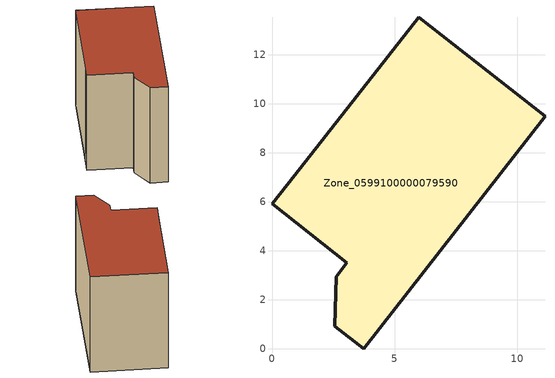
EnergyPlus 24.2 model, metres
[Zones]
Zone_0599100000079590
 floor ground (C_G): 2.55,0.91 2.61,2.95 3.05,3.51 0,5.92 0.94,7.08 5.99,13.53 11.14,9.49 3.74,0 z3.02
 wall outside (C_F): 0.94,7.08 0,5.92 3.05,3.51 2.61,2.95 2.55,0.91 3.74,0 11.14,9.49 5.99,13.53 0.94,7.08 z3.02:12.65
 roof outside (C_R): 2.61,2.95 2.55,0.91 3.74,0 11.14,9.49 5.99,13.53 0.94,7.08 0,5.92 3.05,3.51 z12.65
[BUILDING]
Pand.0599100000079590: North Axis=0; Terrain=City; Loads Convergence Tolerance Value=0.04; Temperature Convergence Tolerance Value=0.4; Solar Distribution=FullExterior; Maximum Number of Warmup Days=25; Minimum Number of Warmup Days=1
[Site:Location]
Rotterdam.The.Hague.AP_ZH_NLD Design_Conditions: Latitude=51.96; Longitude=4.45; Time Zone=1; Elevation=-4.5
[SITE:GROUNDTEMPERATURE:BUILDINGSURFACE]
18, 18, 18, 18, 18, 18, 18, 18, 18, 18, 18, 18
[MATERIAL] Thermal Absorptance=0.9; Solar Absorptance=0.7; Visible Absorptance=0.7
Name | Roughness | Thickness | Conductivity | Density | Specific Heat
G.TI.1946 | MediumSmooth | 0.15 | 1 | 540 | 1210
F.TI.1946 | Rough | 0.3 | 0.857143 | 1920 | 840
R.TI.1946 | MediumRough | 0.2 | 0.1 | 1500 | 1000
[CONSTRUCTION]
C_G: G.TI.1946
C_F: F.TI.1946
C_R: R.TI.1946
[ZONE]
Zone_0599100000079590: Type=1; Multiplier=1; Ceiling Height=Autocalculate; Volume=Autocalculate; Floor Area=autocalculate; Part of Total Floor Area=Yes
[ZONEINFILTRATION:DESIGNFLOWRATE]
Infil_Zone_0599100000079590: Zone or ZoneList or Space or SpaceList=Zone_0599100000079590; Schedule=AlwaysOn; Design Flow Rate Calculation Method=Flow/Area; Flow Rate per Floor Area=0.003; Constant Term Coefficient=1; Temperature Term Coefficient=0; Velocity Term Coefficient=0; Velocity Squared Term Coefficient=0
[HVACTEMPLATE:ZONE:IDEALLOADSAIRSYSTEM]
Zone_0599100000079590: Maximum Heating Supply Air Temperature=50; Minimum Cooling Supply Air Temperature=13; Maximum Heating Supply Air Humidity Ratio=0.0156; Minimum Cooling Supply Air Humidity Ratio=0.0077; Heating Limit=NoLimit; Cooling Limit=NoLimit; Dehumidification Control Type=ConstantSensibleHeatRatio; Cooling Sensible Heat Ratio=0.7; Dehumidification Setpoint=60; Humidification Control Type=None; Humidification Setpoint=30; Outdoor Air Method=None; Outdoor Air Flow Rate per Person=0.00944; Outdoor Air Flow Rate per Zone Floor Area=0; Outdoor Air Flow Rate per Zone=0; Demand Controlled Ventilation Type=None; Outdoor Air Economizer Type=NoEconomizer; Heat Recovery Type=None; Sensible Heat Recovery Effectiveness=0.7; Latent Heat Recovery Effectiveness=0.65
[ZONECONTROL:THERMOSTAT]
ThermostatControl_Zone_0599100000079590: Zone or ZoneList=Zone_0599100000079590; Control Type Schedule=DualSetpointControlType; Control 1=Thermostat_Zone_0599100000079590; Temperature Difference Between Cutout And Setpoint=0
[THERMOSTATSETPOINT:DUALSETPOINT]
Thermostat_Zone_0599100000079590: Heating Setpoint Temperature Schedule=HeatingSetpoint_Zone_0599100000079590; Cooling Setpoint Temperature Schedule=CoolingSetpoint_Zone_0599100000079590
[SCHEDULE:COMPACT]
HeatingSetpoint_Zone_0599100000079590: Through: 12/31, For: AllDays, Until: 24:00, 21
CoolingSetpoint_Zone_0599100000079590: Through: 12/31, For: AllDays, Until: 24:00, 24
DualSetpointControlType: Through: 12/31, For: AllDays, Until: 24:00, 4
AlwaysOn: Through: 12/31, For: AllDays, Until: 24:00, 1
